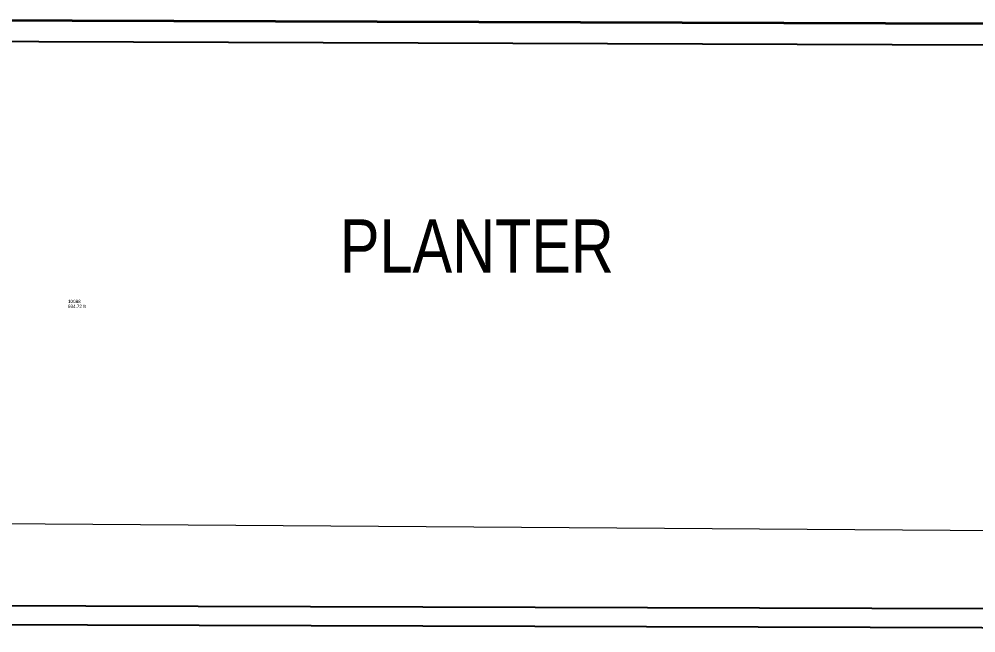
# Model space of a CAD drawing. Header units: feet. Extents: x 6430745 to 6432191, y 1887663 to 1888575.
# Drawn here: x 6431766.22 to 6431795.02, y 1887979.68 to 1887998.15 of the extents above; entities that cross this region are included whole.
import ezdxf
from ezdxf import colors
from ezdxf.entities.mleader import LeaderData, LeaderLine
from ezdxf.lldxf.tags import DXFTag
from ezdxf.math import Vec2, Vec3

# ---------------------------------------------------------------- set-up
doc = ezdxf.new("R2010")
doc.units = ezdxf.units.FT
doc.header["$MEASUREMENT"] = 0
for name, color, linetype, lineweight in [('V-ANNO-TEXT', 2, 'Continuous', 30), ('VF-ELEC-OVHD-LINE-', 253, 'OVERHEADELECTRIC', 15), ('VF-PVMT-EDGE-LINE-', 253, 'EDGEOFPAVEMENT', 35), ('VF-TINN-DSRF-BNDY-', 253, 'Continuous', 25), ('VF-TOPO-CONC-GTFL-LINE-', 253, 'Continuous', 25), ('VF-TOPO-CONC-TBCB-LINE-', 253, 'Continuous', 25), ('VN-PLNT-TREE-', 253, 'Continuous', 13)]:
    doc.layers.add(name, color=color, linetype=linetype, lineweight=lineweight)
doc.styles.add('NCS1', font='arial.ttf', dxfattribs={"width": 0.8, "height": 0.09375})
doc.styles.add('NCS1-Anno', font='arial.ttf', dxfattribs={"width": 0.8, "height": 0.1})
doc.styles.get("Standard").update_dxf_attribs({"font": 'arial.ttf'})
tags = doc.linetypes.add('EDGEOFPAVEMENT', pattern='A,1,-0.03,["EP",Standard,S=0.08,R=0,X=0,Y=-0.04],-0.16,1', length=2.19).pattern_tags.tags
tags[6] = DXFTag(74, 10)
tags = doc.linetypes.add('OVERHEADELECTRIC', pattern='A,1,-0.03,["OE",Standard,S=0.08,R=0,X=0,Y=-0.04],-0.16,1', length=2.19).pattern_tags.tags
tags[6] = DXFTag(74, 10)

msp = doc.modelspace()

# ---------------------------------------------------------------- linework, layer by layer
at = {"layer": 'VF-ELEC-OVHD-LINE-', "ltscale": 0.6}
msp.add_line((6431603.37, 1887984.13, 694.22), (6431976.61, 1887981.47, 692.19), dxfattribs=at)
at = {"layer": 'VF-PVMT-EDGE-LINE-', "flags": 128}
msp.add_lwpolyline([(6431822.86, 1887997.93), (6431795.36, 1887998.01), (6431752.5, 1887998.15)], dxfattribs=at)
at = {"layer": 'VF-TINN-DSRF-BNDY-', "flags": 128}
msp.add_lwpolyline([(6431869.115, 1887980.07), (6431858.92, 1887980.121), (6431844.331, 1887980.205), (6431831.341, 1887980.197), (6431822.45, 1887980.3), (6431821.99, 1887997.31), (6431822.86, 1887997.93), (6431795.36, 1887998.01), (6431752.5, 1887998.15)], dxfattribs=at)
at = {"layer": 'VF-TOPO-CONC-GTFL-LINE-', "flags": 128}
msp.add_lwpolyline([(6431822.37, 1887979.68), (6431795.2, 1887979.83), (6431758.17, 1887979.94), (6431716.52, 1887980.11), (6431694.12, 1887980.24), (6431689.674, 1887980.307), (6431685.228, 1887980.405), (6431680.784, 1887980.532), (6431676.34, 1887980.69), (6431671.921, 1887980.893), (6431669.712, 1887981), (6431667.502, 1887981.093), (6431664.005, 1887981.204), (6431660.508, 1887981.28), (6431657.009, 1887981.328), (6431653.51, 1887981.356), (6431639.513, 1887981.411), (6431632.385, 1887981.45), (6431625.257, 1887981.469), (6431618.128, 1887981.487)], dxfattribs=at)
at = {"layer": 'VF-TOPO-CONC-TBCB-LINE-', "flags": 128}
for points in [[(6431821.99, 1887997.31), (6431795.35, 1887997.37), (6431752.53, 1887997.52)], [(6431822.45, 1887980.3), (6431795.27, 1887980.4), (6431758.08, 1887980.51), (6431716.61, 1887980.75), (6431694.1, 1887980.83), (6431691.767, 1887980.828), (6431689.434, 1887980.847), (6431687.102, 1887980.888), (6431684.77, 1887980.95), (6431682.649, 1887981.035), (6431680.53, 1887981.145), (6431678.41, 1887981.26), (6431676.29, 1887981.36), (6431671.849, 1887981.52), (6431667.407, 1887981.65), (6431663.923, 1887981.73), (6431660.439, 1887981.786), (6431656.954, 1887981.824), (6431653.469, 1887981.848), (6431639.529, 1887981.908), (6431611, 1887982.04)]]:
    msp.add_lwpolyline(points, dxfattribs=at)

# ---------------------------------------------------------------- texts
at = {"layer": 'V-ANNO-TEXT', "insert": (6431775.874, 1887992.124, -691.808), "char_height": 1.6, "width": 3.23693, "attachment_point": 1, "style": 'NCS1-Anno'}
msp.add_mtext('PLANTER', dxfattribs=at)
at = {"layer": 'VN-PLNT-TREE-', "style": 'NCS1', "width": 0.8}
for s, p in [('694.72 ft', (6431767.688, 1887989.458)), ('10088', (6431767.688, 1887989.605))]:
    msp.add_text(s, height=0.0984, dxfattribs=at).set_placement(p)

# ---------------------------------------------------------------- leaders
at = {"layer": 'V-ANNO-TEXT'}
ml = msp.add_multileader_mtext('Standard', dxfattribs=at)
ml.set_content('PARKWAY DRAIN', color=256, style='NCS1-Anno')
ml.set_leader_properties()
ml.build(insert=Vec2(0, 0))
ml.multileader.update_dxf_attribs({"dogleg_length": 0.1, "arrow_head_size": 2, "scale": 20})
ctx = ml.context
ctx.base_point, ctx.scale, ctx.char_height, ctx.arrow_head_size, ctx.landing_gap_size, ctx.plane_origin = Vec3(6431682.32, 1887997.144, 693.95), 20, 1.6, 2, 0.8, Vec3(6431673.32, 1887985.542, 693.95)
notes = []
notes.append((ctx, [(0, (1, 1, 0), (6431680.32, 1887997.144, 693.95), (1, 0), 2, [(0, [(6431675.671, 1887984.967, 693.95)], 0, [])])]))
ctx.mtext.insert, ctx.mtext.width, ctx.mtext.flow_direction = Vec3(6431683.12, 1887997.944, 693.95), 8.81896, 5
for ctx, leaders in notes:
    for number, flags, end, landing, length, lines in leaders:
        leader = LeaderData()
        leader.index, (leader.has_last_leader_line, leader.has_dogleg_vector, leader.attachment_direction) = number, flags
        leader.last_leader_point, leader.dogleg_vector, leader.dogleg_length = Vec3(end), Vec3(landing), length
        for number, points, colour, breaks in lines:
            line = LeaderLine()
            line.index, line.vertices, line.color, line.breaks = number, Vec3.list(points), colors.encode_raw_color(colour), breaks
            leader.lines.append(line)
        ctx.leaders.append(leader)

doc.saveas('drawing.dxf')
